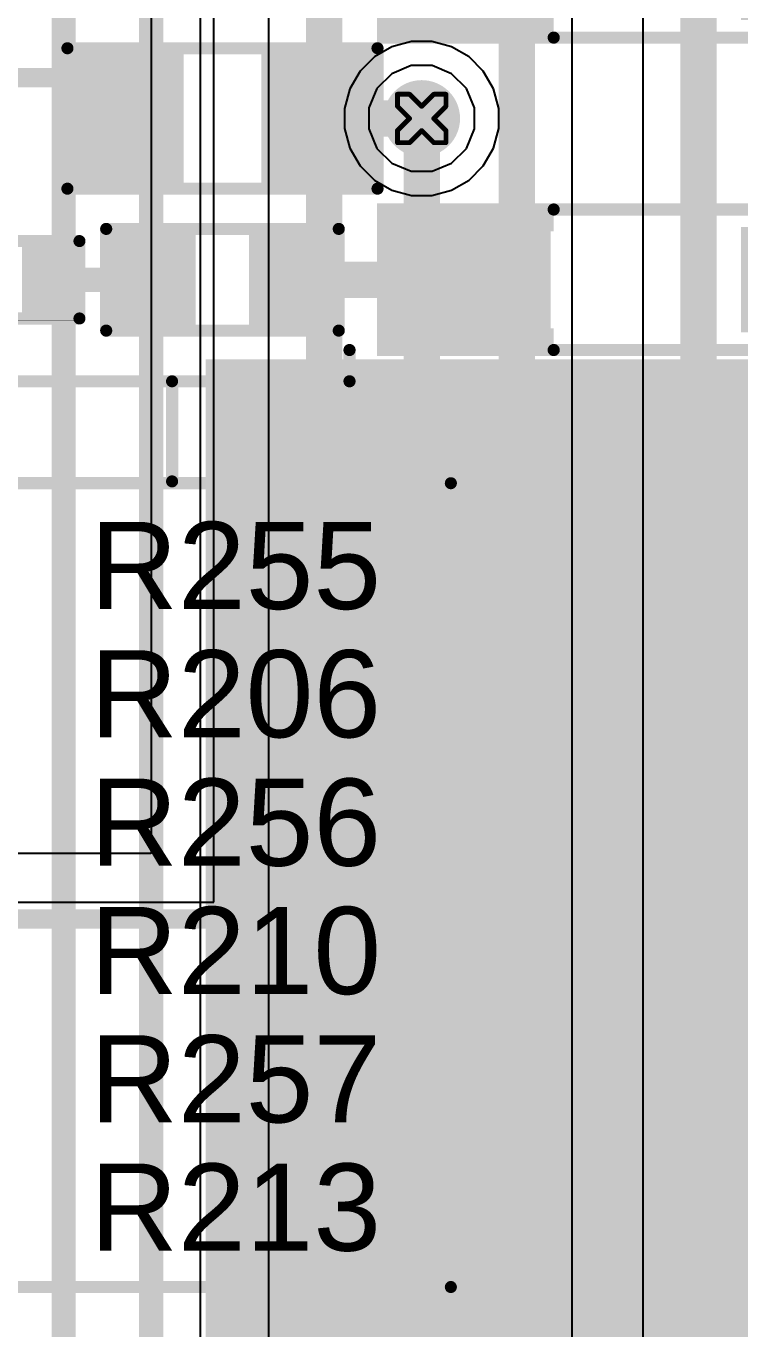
# Model space of a CAD drawing. Header units: inches. Extents: x 0 to 5379, y 0 to 5429.
# Drawn here: x 246.65 to 254.14, y 72.56 to 86.23 of the extents above; entities that cross this region are included whole.
import ezdxf

# ---------------------------------------------------------------- set-up
doc = ezdxf.new("R2010")
doc.units = ezdxf.units.IN
for name, color, linetype in [('Bottom Layer', 5, 'Continuous'), ('Bottom Solder', 6, 'Continuous'), ('Drill Drawing', 1, 'Continuous'), ('GND01', 16, 'Continuous'), ('GND02', 76, 'Continuous'), ('PWR', 156, 'Continuous'), ('SIG 01', 90, 'Continuous'), ('Top Layer', 1, 'Continuous'), ('Top Overlay', 2, 'Continuous'), ('Top Paste', 8, 'Continuous'), ('Top Solder', 216, 'Continuous'), ('Via Holes', 16, 'Continuous')]:
    doc.layers.add(name, color=color, linetype=linetype)
doc.styles.add('Arial', font='', dxfattribs={"height": 0.2})
doc.styles.get('Arial').set_extended_font_data('Arial')

# ---------------------------------------------------------------- blocks, each defined once
blk = doc.blocks.new('R___0805_513')
at = {"layer": 'Top Layer'}
for points in [[(-1.524, 0.635), (-0.508, 0.635), (-0.508, -0.635), (-1.524, -0.635)], [(0.508, 0.635), (1.524, 0.635), (1.524, -0.635), (0.508, -0.635)]]:
    blk.add_hatch(color=1, dxfattribs=at).paths.add_polyline_path(points)
at = {"layer": 'Top Paste'}
for points in [[(-1.524, 0.635), (-0.508, 0.635), (-0.508, -0.635), (-1.524, -0.635)], [(0.508, 0.635), (1.524, 0.635), (1.524, -0.635), (0.508, -0.635)]]:
    blk.add_hatch(color=8, dxfattribs=at).paths.add_polyline_path(points)
at = {"layer": 'Top Solder'}
for points in [[(-1.6256, 0.7366), (-0.4064, 0.7366), (-0.4064, -0.7366), (-1.6256, -0.7366)], [(0.4064, 0.7366), (1.6256, 0.7366), (1.6256, -0.7366), (0.4064, -0.7366)]]:
    blk.add_hatch(color=216, dxfattribs=at).paths.add_polyline_path(points)
at = {"layer": 'Top Overlay'}
for points in [[(-1.6256, 0.7366, 0.127, 0.127, 0), (1.6256, 0.7366, 0.127, 0.127, 0)], [(-1.6256, -0.7366, 0.127, 0.127, 0), (-1.6256, 0.7366, 0.127, 0.127, 0)], [(1.6256, -0.7366, 0.127, 0.127, 0), (1.6256, 0.7366, 0.127, 0.127, 0)], [(-1.6256, -0.7366, 0.127, 0.127, 0), (1.6256, -0.7366, 0.127, 0.127, 0)]]:
    blk.add_lwpolyline(points, format="xyseb", dxfattribs=at)
for points in [[(-1.65735, 0.7366, 0.0635, 0.0635, 1), (-1.59385, 0.7366, 0.0635, 0.0635, 1)], [(-1.65735, 0.7366, 0.0635, 0.0635, 1), (-1.59385, 0.7366, 0.0635, 0.0635, 1)], [(1.59385, 0.7366, 0.0635, 0.0635, 1), (1.65735, 0.7366, 0.0635, 0.0635, 1)], [(1.59385, 0.7366, 0.0635, 0.0635, 1), (1.65735, 0.7366, 0.0635, 0.0635, 1)], [(-1.65735, -0.7366, 0.0635, 0.0635, 1), (-1.59385, -0.7366, 0.0635, 0.0635, 1)], [(-1.65735, -0.7366, 0.0635, 0.0635, 1), (-1.59385, -0.7366, 0.0635, 0.0635, 1)], [(1.59385, -0.7366, 0.0635, 0.0635, 1), (1.65735, -0.7366, 0.0635, 0.0635, 1)], [(1.59385, -0.7366, 0.0635, 0.0635, 1), (1.65735, -0.7366, 0.0635, 0.0635, 1)]]:
    blk.add_lwpolyline(points, format="xyseb", close=True, dxfattribs=at)
blk = doc.blocks.new('R___0603_556')
at = {"layer": 'Top Layer'}
for points in [[(-0.381, 0.4445), (-0.381, -0.4445), (-1.143, -0.4445), (-1.143, 0.4445)], [(1.143, 0.4445), (1.143, -0.4445), (0.381, -0.4445), (0.381, 0.4445)]]:
    blk.add_hatch(color=1, dxfattribs=at).paths.add_polyline_path(points)
at = {"layer": 'Top Paste'}
for points in [[(-0.381, 0.4445), (-0.381, -0.4445), (-1.143, -0.4445), (-1.143, 0.4445)], [(1.143, 0.4445), (1.143, -0.4445), (0.381, -0.4445), (0.381, 0.4445)]]:
    blk.add_hatch(color=8, dxfattribs=at).paths.add_polyline_path(points)
at = {"layer": 'Top Solder'}
for points in [[(-0.2794, 0.5461), (-0.2794, -0.5461), (-1.2446, -0.5461), (-1.2446, 0.5461)], [(1.2446, 0.5461), (1.2446, -0.5461), (0.2794, -0.5461), (0.2794, 0.5461)]]:
    blk.add_hatch(color=216, dxfattribs=at).paths.add_polyline_path(points)
at = {"layer": 'Top Overlay'}
for points in [[(-1.2192, 0.5334, 0.127, 0.127, 0), (1.2192, 0.5334, 0.127, 0.127, 0)], [(-1.2192, -0.5334, 0.127, 0.127, 0), (-1.2192, 0.5334, 0.127, 0.127, 0)], [(1.2192, -0.5334, 0.127, 0.127, 0), (1.2192, 0.5334, 0.127, 0.127, 0)], [(-1.2192, -0.5334, 0.127, 0.127, 0), (1.2192, -0.5334, 0.127, 0.127, 0)]]:
    blk.add_lwpolyline(points, format="xyseb", dxfattribs=at)
for points in [[(-1.25095, 0.5334, 0.0635, 0.0635, 1), (-1.18745, 0.5334, 0.0635, 0.0635, 1)], [(-1.25095, 0.5334, 0.0635, 0.0635, 1), (-1.18745, 0.5334, 0.0635, 0.0635, 1)], [(1.18745, 0.5334, 0.0635, 0.0635, 1), (1.25095, 0.5334, 0.0635, 0.0635, 1)], [(1.18745, 0.5334, 0.0635, 0.0635, 1), (1.25095, 0.5334, 0.0635, 0.0635, 1)], [(-1.25095, -0.5334, 0.0635, 0.0635, 1), (-1.18745, -0.5334, 0.0635, 0.0635, 1)], [(-1.25095, -0.5334, 0.0635, 0.0635, 1), (-1.18745, -0.5334, 0.0635, 0.0635, 1)], [(1.18745, -0.5334, 0.0635, 0.0635, 1), (1.25095, -0.5334, 0.0635, 0.0635, 1)], [(1.18745, -0.5334, 0.0635, 0.0635, 1), (1.25095, -0.5334, 0.0635, 0.0635, 1)]]:
    blk.add_lwpolyline(points, format="xyseb", close=True, dxfattribs=at)
blk = doc.blocks.new('R___0402_557')
at = {"layer": 'Top Layer'}
for points in [[(-0.699, -0.318), (-0.699, 0.318), (-0.241, 0.318), (-0.241, -0.318)], [(0.241, -0.318), (0.241, 0.318), (0.699, 0.318), (0.699, -0.318)]]:
    blk.add_hatch(color=1, dxfattribs=at).paths.add_polyline_path(points)
at = {"layer": 'Top Paste'}
for points in [[(-0.699, -0.318), (-0.699, 0.318), (-0.241, 0.318), (-0.241, -0.318)], [(0.241, -0.318), (0.241, 0.318), (0.699, 0.318), (0.699, -0.318)]]:
    blk.add_hatch(color=8, dxfattribs=at).paths.add_polyline_path(points)
at = {"layer": 'Top Solder'}
for points in [[(-0.754, -0.373), (-0.754, 0.373), (-0.186, 0.373), (-0.186, -0.373)], [(0.186, -0.373), (0.186, 0.373), (0.754, 0.373), (0.754, -0.373)]]:
    blk.add_hatch(color=216, dxfattribs=at).paths.add_polyline_path(points)
at = {"layer": 'Top Overlay'}
for points in [[(-0.787, 0.406, 0.127, 0.127, 0), (0.787, 0.406, 0.127, 0.127, 0)], [(-0.787, -0.406, 0.127, 0.127, 0), (-0.787, 0.406, 0.127, 0.127, 0)], [(0.787, -0.406, 0.127, 0.127, 0), (0.787, 0.406, 0.127, 0.127, 0)], [(-0.787, -0.406, 0.127, 0.127, 0), (0.787, -0.406, 0.127, 0.127, 0)], [(-0.813, -0.432, 0.00323, 0.00323, 0), (0.813, -0.432, 0.00323, 0.00323, 0)]]:
    blk.add_lwpolyline(points, format="xyseb", dxfattribs=at)
for points in [[(-0.819, 0.406, 0.0635, 0.0635, 1), (-0.756, 0.406, 0.0635, 0.0635, 1)], [(-0.819, 0.406, 0.0635, 0.0635, 1), (-0.756, 0.406, 0.0635, 0.0635, 1)], [(0.756, 0.406, 0.0635, 0.0635, 1), (0.819, 0.406, 0.0635, 0.0635, 1)], [(0.756, 0.406, 0.0635, 0.0635, 1), (0.819, 0.406, 0.0635, 0.0635, 1)], [(-0.819, -0.406, 0.0635, 0.0635, 1), (-0.756, -0.406, 0.0635, 0.0635, 1)], [(-0.819, -0.406, 0.0635, 0.0635, 1), (-0.756, -0.406, 0.0635, 0.0635, 1)], [(0.756, -0.406, 0.0635, 0.0635, 1), (0.819, -0.406, 0.0635, 0.0635, 1)], [(0.756, -0.406, 0.0635, 0.0635, 1), (0.819, -0.406, 0.0635, 0.0635, 1)], [(-0.814, -0.432, 0.00161, 0.00161, 1), (-0.812, -0.432, 0.00161, 0.00161, 1)], [(0.812, -0.432, 0.00161, 0.00161, 1), (0.814, -0.432, 0.00161, 0.00161, 1)]]:
    blk.add_lwpolyline(points, format="xyseb", close=True, dxfattribs=at)
blk = doc.blocks.new('SOD_123_895')
at = {"layer": 'Top Layer'}
for points in [[(-1.1, 0.45), (-1.1, -0.45), (-2.05, -0.45), (-2.05, 0.45)], [(2.05, 0.45), (2.05, -0.45), (1.1, -0.45), (1.1, 0.45)]]:
    blk.add_hatch(color=1, dxfattribs=at).paths.add_polyline_path(points)
at = {"layer": 'Top Overlay'}
for points in [[(0.965, 0.508), (2.819, 0.508), (2.819, 0.8), (0.965, 0.8)], [(2.12, -0.787), (2.819, -0.787), (2.819, 0.787), (2.12, 0.787)], [(0.965, -0.8), (2.819, -0.8), (2.819, -0.508), (0.965, -0.508)]]:
    blk.add_hatch(color=2, dxfattribs=at).paths.add_polyline_path(points)
at = {"layer": 'Top Paste'}
for points in [[(-1.1, 0.45), (-1.1, -0.45), (-2.05, -0.45), (-2.05, 0.45)], [(2.05, 0.45), (2.05, -0.45), (1.1, -0.45), (1.1, 0.45)]]:
    blk.add_hatch(color=8, dxfattribs=at).paths.add_polyline_path(points)
at = {"layer": 'Top Solder'}
for points in [[(-0.998, 0.552), (-0.998, -0.552), (-2.152, -0.552), (-2.152, 0.552)], [(2.152, 0.552), (2.152, -0.552), (0.998, -0.552), (0.998, 0.552)]]:
    blk.add_hatch(color=216, dxfattribs=at).paths.add_polyline_path(points)
at = {"layer": 'Top Overlay'}
for points in [[(-1.372, 0.737, 0.127, 0.127, 0), (-1.372, 0.584, 0.127, 0.127, 0)], [(0.965, 0.737, 0.127, 0.127, 0), (-1.372, 0.737, 0.127, 0.127, 0)], [(-1.372, -0.584, 0.127, 0.127, 0), (-1.372, -0.737, 0.127, 0.127, 0)], [(0.965, -0.737, 0.127, 0.127, 0), (-1.372, -0.737, 0.127, 0.127, 0)]]:
    blk.add_lwpolyline(points, format="xyseb", dxfattribs=at)
for points in [[(-1.403, 0.737, 0.0635, 0.0635, 1), (-1.34, 0.737, 0.0635, 0.0635, 1)], [(-1.403, 0.737, 0.0635, 0.0635, 1), (-1.34, 0.737, 0.0635, 0.0635, 1)], [(0.933, 0.737, 0.0635, 0.0635, 1), (0.997, 0.737, 0.0635, 0.0635, 1)], [(-1.403, 0.584, 0.0635, 0.0635, 1), (-1.34, 0.584, 0.0635, 0.0635, 1)], [(-1.403, -0.584, 0.0635, 0.0635, 1), (-1.34, -0.584, 0.0635, 0.0635, 1)], [(-1.403, -0.737, 0.0635, 0.0635, 1), (-1.34, -0.737, 0.0635, 0.0635, 1)], [(-1.403, -0.737, 0.0635, 0.0635, 1), (-1.34, -0.737, 0.0635, 0.0635, 1)], [(0.933, -0.737, 0.0635, 0.0635, 1), (0.997, -0.737, 0.0635, 0.0635, 1)]]:
    blk.add_lwpolyline(points, format="xyseb", close=True, dxfattribs=at)
blk = doc.blocks.new('SOD_123_896')
at = {"layer": 'Top Layer'}
for points in [[(-1.1, 0.45), (-1.1, -0.45), (-2.05, -0.45), (-2.05, 0.45)], [(2.05, 0.45), (2.05, -0.45), (1.1, -0.45), (1.1, 0.45)]]:
    blk.add_hatch(color=1, dxfattribs=at).paths.add_polyline_path(points)
at = {"layer": 'Top Overlay'}
for points in [[(0.965, 0.508), (2.819, 0.508), (2.819, 0.8), (0.965, 0.8)], [(2.12, -0.787), (2.819, -0.787), (2.819, 0.787), (2.12, 0.787)], [(0.965, -0.8), (2.819, -0.8), (2.819, -0.508), (0.965, -0.508)]]:
    blk.add_hatch(color=2, dxfattribs=at).paths.add_polyline_path(points)
at = {"layer": 'Top Paste'}
for points in [[(-1.1, 0.45), (-1.1, -0.45), (-2.05, -0.45), (-2.05, 0.45)], [(2.05, 0.45), (2.05, -0.45), (1.1, -0.45), (1.1, 0.45)]]:
    blk.add_hatch(color=8, dxfattribs=at).paths.add_polyline_path(points)
at = {"layer": 'Top Solder'}
for points in [[(-0.998, 0.552), (-0.998, -0.552), (-2.152, -0.552), (-2.152, 0.552)], [(2.152, 0.552), (2.152, -0.552), (0.998, -0.552), (0.998, 0.552)]]:
    blk.add_hatch(color=216, dxfattribs=at).paths.add_polyline_path(points)
at = {"layer": 'Top Overlay'}
for points in [[(-1.372, 0.737, 0.127, 0.127, 0), (-1.372, 0.584, 0.127, 0.127, 0)], [(0.965, 0.737, 0.127, 0.127, 0), (-1.372, 0.737, 0.127, 0.127, 0)], [(-1.372, -0.584, 0.127, 0.127, 0), (-1.372, -0.737, 0.127, 0.127, 0)], [(0.965, -0.737, 0.127, 0.127, 0), (-1.372, -0.737, 0.127, 0.127, 0)]]:
    blk.add_lwpolyline(points, format="xyseb", dxfattribs=at)
for points in [[(-1.403, 0.737, 0.0635, 0.0635, 1), (-1.34, 0.737, 0.0635, 0.0635, 1)], [(-1.403, 0.737, 0.0635, 0.0635, 1), (-1.34, 0.737, 0.0635, 0.0635, 1)], [(0.933, 0.737, 0.0635, 0.0635, 1), (0.997, 0.737, 0.0635, 0.0635, 1)], [(-1.403, 0.584, 0.0635, 0.0635, 1), (-1.34, 0.584, 0.0635, 0.0635, 1)], [(-1.403, -0.584, 0.0635, 0.0635, 1), (-1.34, -0.584, 0.0635, 0.0635, 1)], [(-1.403, -0.737, 0.0635, 0.0635, 1), (-1.34, -0.737, 0.0635, 0.0635, 1)], [(-1.403, -0.737, 0.0635, 0.0635, 1), (-1.34, -0.737, 0.0635, 0.0635, 1)], [(0.933, -0.737, 0.0635, 0.0635, 1), (0.997, -0.737, 0.0635, 0.0635, 1)]]:
    blk.add_lwpolyline(points, format="xyseb", close=True, dxfattribs=at)

msp = doc.modelspace()

# ---------------------------------------------------------------- hatches: boundary and pattern name
at = {"layer": 'Bottom Layer'}
h = msp.add_hatch(color=5, dxfattribs=at)
edge = h.paths.add_edge_path()
edge.add_arc((250.799, 85.258), 0.3, 0, 360)
at = {"layer": 'Bottom Solder'}
h = msp.add_hatch(color=6, dxfattribs=at)
edge = h.paths.add_edge_path()
edge.add_arc((250.799, 85.258), 0.402, 0, 360)
msp.add_hatch(color=6, dxfattribs=at).paths.add_polyline_path([(248.535, 66.929), (348.971, 66.929), (348.971, 82.731), (248.535, 82.731)])
at = {"layer": 'GND01'}
h = msp.add_hatch(color=16, dxfattribs=at)
edge = h.paths.add_edge_path()
edge.add_arc((250.799, 85.258), 0.3, 0, 360)
at = {"layer": 'GND02'}
h = msp.add_hatch(color=76, dxfattribs=at)
edge = h.paths.add_edge_path()
edge.add_arc((250.799, 85.258), 0.3, 0, 360)
at = {"layer": 'PWR'}
h = msp.add_hatch(color=156, dxfattribs=at)
edge = h.paths.add_edge_path()
edge.add_arc((250.799, 85.258), 0.3, 0, 360)
at = {"layer": 'SIG 01'}
h = msp.add_hatch(color=90, dxfattribs=at)
edge = h.paths.add_edge_path()
edge.add_arc((250.799, 85.258), 0.3, 0, 360)
at = {"layer": 'Top Layer'}
h = msp.add_hatch(color=1, dxfattribs=at)
edge = h.paths.add_edge_path()
edge.add_arc((250.799, 85.258), 0.3, 0, 360)
at = {"layer": 'Top Solder'}
h = msp.add_hatch(color=216, dxfattribs=at)
edge = h.paths.add_edge_path()
edge.add_arc((250.799, 85.258), 0.402, 0, 360)
at = {"layer": 'Via Holes'}
h = msp.add_hatch(color=7, dxfattribs=at)
edge = h.paths.add_edge_path()
edge.add_arc((250.799, 85.258), 0.15, 0, 360)

# ---------------------------------------------------------------- linework, layer by layer
at = {"layer": 'Bottom Layer'}
for p, q in [((250.487, 86.011), (250.303, 85.904)), ((250.692, 86.066), (250.487, 86.011)), ((250.905, 86.066), (250.692, 86.066)), ((251.111, 86.011), (250.905, 86.066)), ((251.295, 85.904), (251.111, 86.011)), ((250.303, 85.904), (250.152, 85.754)), ((251.445, 85.754), (251.295, 85.904)), ((250.152, 85.754), (250.046, 85.57)), ((251.552, 85.57), (251.445, 85.754)), ((250.046, 85.57), (249.991, 85.364)), ((251.607, 85.364), (251.552, 85.57)), ((249.991, 85.364), (249.991, 85.151)), ((251.607, 85.151), (251.607, 85.364)), ((249.991, 85.151), (250.046, 84.946)), ((251.552, 84.946), (251.607, 85.151)), ((250.046, 84.946), (250.152, 84.762)), ((251.445, 84.762), (251.552, 84.946)), ((250.152, 84.762), (250.303, 84.611)), ((251.295, 84.611), (251.445, 84.762)), ((250.303, 84.611), (250.487, 84.505)), ((251.111, 84.505), (251.295, 84.611)), ((250.487, 84.505), (250.692, 84.45)), ((250.905, 84.45), (251.111, 84.505)), ((250.692, 84.45), (250.905, 84.45))]:
    msp.add_line(p, q, dxfattribs=at)
at = {"layer": 'Drill Drawing'}
for points in [[(250.545, 85.385, 0.0508, 0.0508, 0), (250.545, 85.512, 0.0508, 0.0508, 0)], [(250.545, 85.512, 0.0508, 0.0508, 0), (250.672, 85.512, 0.0508, 0.0508, 0)], [(250.672, 85.512, 0.0508, 0.0508, 0), (250.799, 85.385, 0.0508, 0.0508, 0)], [(250.799, 85.385, 0.0508, 0.0508, 0), (250.926, 85.512, 0.0508, 0.0508, 0)], [(250.926, 85.512, 0.0508, 0.0508, 0), (251.053, 85.512, 0.0508, 0.0508, 0)], [(251.053, 85.385, 0.0508, 0.0508, 0), (251.053, 85.512, 0.0508, 0.0508, 0)], [(250.545, 85.385, 0.0508, 0.0508, 0), (250.672, 85.258, 0.0508, 0.0508, 0)], [(250.545, 85.131, 0.0508, 0.0508, 0), (250.672, 85.258, 0.0508, 0.0508, 0)], [(250.926, 85.258, 0.0508, 0.0508, 0), (251.053, 85.385, 0.0508, 0.0508, 0)], [(250.926, 85.258, 0.0508, 0.0508, 0), (251.053, 85.131, 0.0508, 0.0508, 0)], [(250.545, 85.004, 0.0508, 0.0508, 0), (250.545, 85.131, 0.0508, 0.0508, 0)], [(250.672, 85.004, 0.0508, 0.0508, 0), (250.799, 85.131, 0.0508, 0.0508, 0)], [(250.799, 85.131, 0.0508, 0.0508, 0), (250.926, 85.004, 0.0508, 0.0508, 0)], [(251.053, 85.004, 0.0508, 0.0508, 0), (251.053, 85.131, 0.0508, 0.0508, 0)], [(250.545, 85.004, 0.0508, 0.0508, 0), (250.672, 85.004, 0.0508, 0.0508, 0)], [(250.926, 85.004, 0.0508, 0.0508, 0), (251.053, 85.004, 0.0508, 0.0508, 0)]]:
    msp.add_lwpolyline(points, format="xyseb", dxfattribs=at)
for points in [[(250.532, 85.512, 0.0254, 0.0254, 1), (250.557, 85.512, 0.0254, 0.0254, 1)], [(250.532, 85.512, 0.0254, 0.0254, 1), (250.557, 85.512, 0.0254, 0.0254, 1)], [(250.659, 85.512, 0.0254, 0.0254, 1), (250.684, 85.512, 0.0254, 0.0254, 1)], [(250.659, 85.512, 0.0254, 0.0254, 1), (250.684, 85.512, 0.0254, 0.0254, 1)], [(250.913, 85.512, 0.0254, 0.0254, 1), (250.938, 85.512, 0.0254, 0.0254, 1)], [(250.913, 85.512, 0.0254, 0.0254, 1), (250.938, 85.512, 0.0254, 0.0254, 1)], [(251.04, 85.512, 0.0254, 0.0254, 1), (251.065, 85.512, 0.0254, 0.0254, 1)], [(251.04, 85.512, 0.0254, 0.0254, 1), (251.065, 85.512, 0.0254, 0.0254, 1)], [(250.532, 85.385, 0.0254, 0.0254, 1), (250.557, 85.385, 0.0254, 0.0254, 1)], [(250.532, 85.385, 0.0254, 0.0254, 1), (250.557, 85.385, 0.0254, 0.0254, 1)], [(250.659, 85.258, 0.0254, 0.0254, 1), (250.684, 85.258, 0.0254, 0.0254, 1)], [(250.659, 85.258, 0.0254, 0.0254, 1), (250.684, 85.258, 0.0254, 0.0254, 1)], [(250.786, 85.385, 0.0254, 0.0254, 1), (250.811, 85.385, 0.0254, 0.0254, 1)], [(250.786, 85.385, 0.0254, 0.0254, 1), (250.811, 85.385, 0.0254, 0.0254, 1)], [(250.913, 85.258, 0.0254, 0.0254, 1), (250.938, 85.258, 0.0254, 0.0254, 1)], [(250.913, 85.258, 0.0254, 0.0254, 1), (250.938, 85.258, 0.0254, 0.0254, 1)], [(251.04, 85.385, 0.0254, 0.0254, 1), (251.065, 85.385, 0.0254, 0.0254, 1)], [(251.04, 85.385, 0.0254, 0.0254, 1), (251.065, 85.385, 0.0254, 0.0254, 1)], [(250.532, 85.131, 0.0254, 0.0254, 1), (250.557, 85.131, 0.0254, 0.0254, 1)], [(250.532, 85.131, 0.0254, 0.0254, 1), (250.557, 85.131, 0.0254, 0.0254, 1)], [(250.786, 85.131, 0.0254, 0.0254, 1), (250.811, 85.131, 0.0254, 0.0254, 1)], [(250.786, 85.131, 0.0254, 0.0254, 1), (250.811, 85.131, 0.0254, 0.0254, 1)], [(251.04, 85.131, 0.0254, 0.0254, 1), (251.065, 85.131, 0.0254, 0.0254, 1)], [(251.04, 85.131, 0.0254, 0.0254, 1), (251.065, 85.131, 0.0254, 0.0254, 1)], [(250.532, 85.004, 0.0254, 0.0254, 1), (250.557, 85.004, 0.0254, 0.0254, 1)], [(250.532, 85.004, 0.0254, 0.0254, 1), (250.557, 85.004, 0.0254, 0.0254, 1)], [(250.659, 85.004, 0.0254, 0.0254, 1), (250.684, 85.004, 0.0254, 0.0254, 1)], [(250.659, 85.004, 0.0254, 0.0254, 1), (250.684, 85.004, 0.0254, 0.0254, 1)], [(250.913, 85.004, 0.0254, 0.0254, 1), (250.938, 85.004, 0.0254, 0.0254, 1)], [(250.913, 85.004, 0.0254, 0.0254, 1), (250.938, 85.004, 0.0254, 0.0254, 1)], [(251.04, 85.004, 0.0254, 0.0254, 1), (251.065, 85.004, 0.0254, 0.0254, 1)], [(251.04, 85.004, 0.0254, 0.0254, 1), (251.065, 85.004, 0.0254, 0.0254, 1)]]:
    msp.add_lwpolyline(points, format="xyseb", close=True, dxfattribs=at)
at = {"layer": 'GND01'}
for p, q in [((250.485, 85.727), (250.329, 85.572)), ((250.688, 85.812), (250.485, 85.727)), ((250.909, 85.812), (250.688, 85.812)), ((251.113, 85.727), (250.909, 85.812)), ((251.268, 85.572), (251.113, 85.727)), ((250.329, 85.572), (250.245, 85.368)), ((251.353, 85.368), (251.268, 85.572)), ((250.245, 85.368), (250.245, 85.148)), ((251.353, 85.148), (251.353, 85.368)), ((250.245, 85.148), (250.329, 84.944)), ((251.268, 84.944), (251.353, 85.148)), ((250.329, 84.944), (250.485, 84.788)), ((251.113, 84.788), (251.268, 84.944)), ((250.485, 84.788), (250.688, 84.704)), ((250.909, 84.704), (251.113, 84.788)), ((250.688, 84.704), (250.909, 84.704))]:
    msp.add_line(p, q, dxfattribs=at)
at = {"layer": 'GND02'}
for p, q in [((250.485, 85.727), (250.329, 85.572)), ((250.688, 85.812), (250.485, 85.727)), ((250.909, 85.812), (250.688, 85.812)), ((251.113, 85.727), (250.909, 85.812)), ((251.268, 85.572), (251.113, 85.727)), ((250.329, 85.572), (250.245, 85.368)), ((251.353, 85.368), (251.268, 85.572)), ((250.245, 85.368), (250.245, 85.148)), ((251.353, 85.148), (251.353, 85.368)), ((250.245, 85.148), (250.329, 84.944)), ((251.268, 84.944), (251.353, 85.148)), ((250.329, 84.944), (250.485, 84.788)), ((251.113, 84.788), (251.268, 84.944)), ((250.485, 84.788), (250.688, 84.704)), ((250.909, 84.704), (251.113, 84.788)), ((250.688, 84.704), (250.909, 84.704))]:
    msp.add_line(p, q, dxfattribs=at)
at = {"layer": 'PWR'}
for p, q in [((248.62, 77.038), (248.62, 99.085)), ((247.963, 99.022), (247.963, 77.552)), ((250.485, 85.727), (250.329, 85.572)), ((250.688, 85.812), (250.485, 85.727)), ((250.909, 85.812), (250.688, 85.812)), ((251.113, 85.727), (250.909, 85.812)), ((251.268, 85.572), (251.113, 85.727)), ((250.329, 85.572), (250.245, 85.368)), ((251.353, 85.368), (251.268, 85.572)), ((250.245, 85.368), (250.245, 85.148)), ((251.353, 85.148), (251.353, 85.368)), ((250.245, 85.148), (250.329, 84.944)), ((251.268, 84.944), (251.353, 85.148)), ((250.329, 84.944), (250.485, 84.788)), ((251.113, 84.788), (251.268, 84.944)), ((250.485, 84.788), (250.688, 84.704)), ((250.909, 84.704), (251.113, 84.788)), ((250.688, 84.704), (250.909, 84.704)), ((247.957, 77.546), (240.339, 77.546)), ((247.963, 77.552), (247.957, 77.546)), ((239.781, 77.038), (248.62, 77.038))]:
    msp.add_line(p, q, dxfattribs=at)
at = {"layer": 'SIG 01'}
for p, q in [((253.119, 91.109), (253.119, 24.797)), ((252.378, 32.257), (252.378, 90.815)), ((248.481, 38.466), (248.481, 87.727)), ((249.193, 87.511), (249.193, 35.459))]:
    msp.add_line(p, q, dxfattribs=at)
for points in [[(253.702, 24.556, 0.381, 0.381, 0), (253.702, 91.35, 0.381, 0.381, 0)], [(251.795, 32.257, 0.381, 0.381, 0), (251.795, 90.815, 0.381, 0.381, 0)], [(247.963, 38.465, 0.254, 0.254, 0), (247.963, 87.727, 0.254, 0.254, 0)], [(249.776, 35.217, 0.381, 0.381, 0), (249.776, 87.511, 0.381, 0.381, 0)], [(247.045, 38.848, 0.254, 0.254, 0), (247.045, 87.347, 0.254, 0.254, 0)], [(250.799, 34.546, 0.381, 0.381, 0), (250.799, 85.258, 0.381, 0.381, 0)]]:
    msp.add_lwpolyline(points, format="xyseb", dxfattribs=at)
msp.add_lwpolyline([(250.703, 85.258, 0.191, 0.191, 1), (250.894, 85.258, 0.191, 0.191, 1)], format="xyseb", close=True, dxfattribs=at)
at = {"layer": 'Top Layer'}
for points in [[(244.655, 85.685, 0.203, 0.203, 0), (247.338, 85.685, 0.203, 0.203, 0)], [(249.726, 85.258, 0.381, 0.381, 0), (250.799, 85.258, 0.381, 0.381, 0)], [(246.893, 83.566, 0.254, 0.254, 0), (247.948, 83.566, 0.254, 0.254, 0)], [(249.472, 83.566, 0.381, 0.381, 0), (251.573, 83.566, 0.381, 0.381, 0)], [(237.007, 76.86, 0.203, 0.203, 0), (284.866, 76.86, 0.203, 0.203, 0)]]:
    msp.add_lwpolyline(points, format="xyseb", dxfattribs=at)
for points in [[(247.287, 85.685, 0.102, 0.102, 1), (247.389, 85.685, 0.102, 0.102, 1)], [(249.631, 85.258, 0.191, 0.191, 1), (249.821, 85.258, 0.191, 0.191, 1)], [(250.703, 85.258, 0.191, 0.191, 1), (250.894, 85.258, 0.191, 0.191, 1)], [(246.829, 83.566, 0.127, 0.127, 1), (246.956, 83.566, 0.127, 0.127, 1)], [(247.884, 83.566, 0.127, 0.127, 1), (248.011, 83.566, 0.127, 0.127, 1)], [(249.377, 83.566, 0.191, 0.191, 1), (249.567, 83.566, 0.191, 0.191, 1)], [(251.478, 83.566, 0.191, 0.191, 1), (251.668, 83.566, 0.191, 0.191, 1)]]:
    msp.add_lwpolyline(points, format="xyseb", close=True, dxfattribs=at)
at = {"layer": 'Top Overlay'}
for points in [[(250.042, 82.501, 0.127, 0.127, 0), (250.042, 82.829, 0.127, 0.127, 0)], [(246.321, 82.501, 0.127, 0.127, 0), (250.042, 82.501, 0.127, 0.127, 0)], [(248.182, 81.451, 0.127, 0.127, 0), (248.182, 82.501, 0.127, 0.127, 0)], [(243.21, 81.432, 0.127, 0.127, 0), (251.104, 81.432, 0.127, 0.127, 0)], [(251.104, 73, 0.127, 0.127, 0), (251.104, 81.432, 0.127, 0.127, 0)], [(243.21, 73, 0.127, 0.127, 0), (251.104, 73, 0.127, 0.127, 0)]]:
    msp.add_lwpolyline(points, format="xyseb", dxfattribs=at)
for points in [[(250.01, 82.829, 0.0635, 0.0635, 1), (250.074, 82.829, 0.0635, 0.0635, 1)], [(248.15, 82.501, 0.0635, 0.0635, 1), (248.213, 82.501, 0.0635, 0.0635, 1)], [(250.01, 82.501, 0.0635, 0.0635, 1), (250.074, 82.501, 0.0635, 0.0635, 1)], [(250.01, 82.501, 0.0635, 0.0635, 1), (250.074, 82.501, 0.0635, 0.0635, 1)], [(248.15, 81.451, 0.0635, 0.0635, 1), (248.213, 81.451, 0.0635, 0.0635, 1)], [(251.073, 81.432, 0.0635, 0.0635, 1), (251.136, 81.432, 0.0635, 0.0635, 1)], [(251.073, 81.432, 0.0635, 0.0635, 1), (251.136, 81.432, 0.0635, 0.0635, 1)], [(251.073, 73, 0.0635, 0.0635, 1), (251.136, 73, 0.0635, 0.0635, 1)], [(251.073, 73, 0.0635, 0.0635, 1), (251.136, 73, 0.0635, 0.0635, 1)]]:
    msp.add_lwpolyline(points, format="xyseb", close=True, dxfattribs=at)

# ---------------------------------------------------------------- block references
at = {"rotation": 180}
for name, p in [('SOD_123_896', (253.148, 86.843)), ('SOD_123_895', (253.148, 83.566))]:
    msp.add_blockref(name, p, dxfattribs=at)
for name, p in [('R___0805_513', (248.71, 85.258)), ('R___0603_556', (248.71, 83.566)), ('R___0402_557', (246.423, 83.566))]:
    msp.add_blockref(name, p)

# ---------------------------------------------------------------- texts
at = {"layer": 'Top Overlay', "style": 'Arial'}
for s, p in [('R255', (247.32, 80.112)), ('R206', (247.32, 78.766)), ('R256', (247.32, 77.419)), ('R210', (247.32, 76.073)), ('R257', (247.32, 74.727)), ('R213', (247.32, 73.381))]:
    msp.add_text(s, height=0.9144, dxfattribs=at).set_placement(p)

doc.saveas('drawing.dxf')
